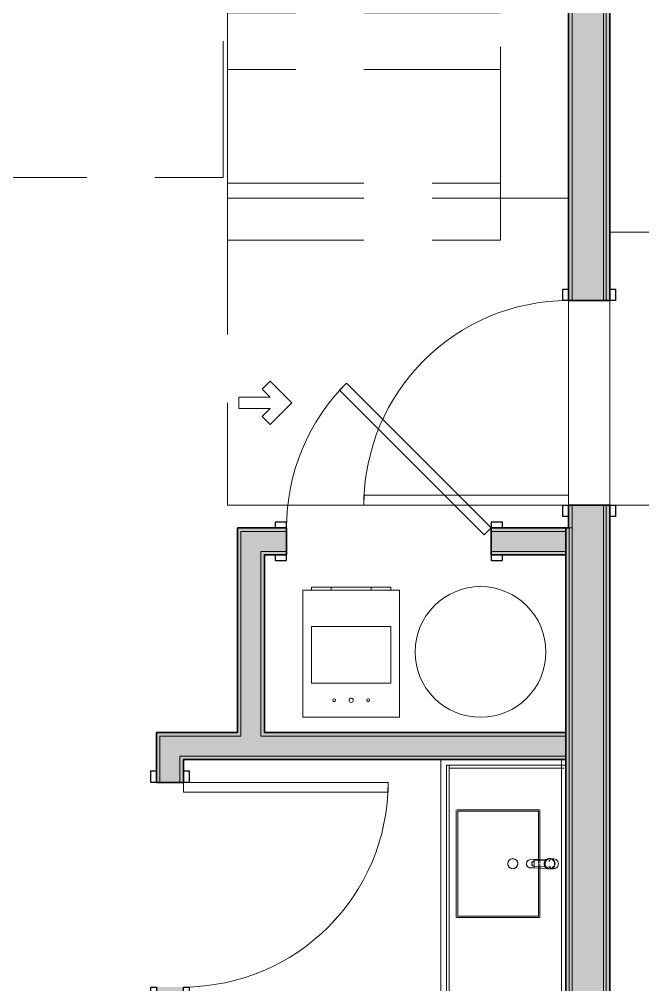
# Model space of a CAD drawing. Header units: inches. Extents: x 6 to 8416, y -388 to 6104.
# Drawn here: x 5351.5 to 5461.2, y 1171.3 to 1341.2 of the extents above; entities that cross this region are included whole.
import ezdxf

# ---------------------------------------------------------------- set-up
doc = ezdxf.new("R2010")
doc.units = ezdxf.units.IN
doc.header["$MEASUREMENT"] = 0
doc.linetypes.add('Hidden 1_16_', pattern=[36, 24, -12])
for name, color, linetype, lineweight in [('A-DOOR', 31, 'Continuous', 18), ('A-DOOR-FRAM', 31, 'Continuous', 25), ('A-GENM', 13, 'Continuous', 18), ('A-ROOM', 32, 'Continuous', 13), ('A-WALL', 113, 'Continuous', 25), ('A-WALL-PATT', 111, 'Continuous', 35), ('I-WALL', 2, 'Continuous', 25), ('M-EQPM', 50, 'Continuous', 18), ('P-SANR-FIXT', 6, 'Continuous', 18)]:
    doc.layers.add(name, color=color, linetype=linetype, lineweight=lineweight)

# ---------------------------------------------------------------- blocks, each defined once
blk = doc.blocks.new('Single-Flush-ICC ADA-AM - 36_ x 84_-20  - _U-E _ UNIT ENTRY_-13872564-LEVEL 3 - PLAN Copy 1 Copy 1')
at = {"layer": 'A-DOOR'}
for p, q in [((16.25, -3.63), (18, -3.63)), ((16.25, -3.63), (16.25, -39.63)), ((18, -3.63), (18, -39.63)), ((16.25, -39.63), (18, -39.63))]:
    blk.add_line(p, q, dxfattribs=at)
at = {"layer": 'A-DOOR', "lineweight": 9}
blk.add_arc((18, -3.63), 36, 180, 270, dxfattribs=at)
at = {"layer": 'A-DOOR-FRAM'}
for p, q in [((-20, 3.63), (-20, 4.63)), ((-20, 4.63), (-18, 4.63)), ((-18, 3.63), (-20, 3.63)), ((-18, 4.63), (-18, 3.63)), ((18, 3.63), (18, 4.63)), ((18, 4.63), (20, 4.63)), ((20, 3.63), (18, 3.63)), ((20, 4.63), (20, 3.63)), ((-20, -3.63), (-18, -3.63)), ((-20, -4.62), (-20, -3.63)), ((-18, -4.62), (-20, -4.62)), ((-18, -3.63), (-18, -4.62)), ((18, -3.63), (20, -3.63)), ((18, -4.62), (18, -3.63)), ((20, -4.62), (18, -4.62)), ((20, -3.63), (20, -4.62))]:
    blk.add_line(p, q, dxfattribs=at)
blk = doc.blocks.new('GM Door Pull Clearance-ICC ADA-AM - GM Door Pull Clearance-ICC ADA-AM-13872566-LEVEL 3 - PLAN Copy 1 Copy 1')
at = {"layer": 'A-GENM', "linetype": 'Hidden 1_16_', "lineweight": 9}
for p, q in [((-36, -3.62), (-36, -63.62)), ((18, -3.62), (-18, -3.62)), ((18, -63.62), (18, -4.62)), ((-3.83, -56.12), (0, -52.3)), ((3.83, -56.12), (0, -52.3)), ((-2.41, -57.54), (-3.83, -56.12)), ((-1, -56.12), (-2.41, -57.54)), ((-1, -61.62), (-1, -56.12)), ((1, -56.12), (2.41, -57.54)), ((1, -61.62), (1, -56.12)), ((2.41, -57.54), (3.83, -56.12)), ((-1, -61.62), (1, -61.62)), ((-36, -63.62), (18, -63.62))]:
    blk.add_line(p, q, dxfattribs=at)
blk = doc.blocks.new('GM Door Push Clearance-ICC ADA-AM - GM Door Push Clearance-ICC ADA-AM-13872567-LEVEL 3 - PLAN Copy 1 Copy 1')
at = {"layer": 'A-GENM', "linetype": 'Hidden 1_16_', "lineweight": 9}
for p, q in [((-30, 51.63), (-30, 3.63)), ((18, 51.63), (-30, 51.63)), ((18, 4.62), (18, 51.63)), ((1, 49.62), (-1, 49.62)), ((-1, 49.62), (-1, 44.12)), ((1, 49.62), (1, 44.12)), ((-2.41, 45.54), (-3.83, 44.12)), ((-1, 44.12), (-2.41, 45.54)), ((1, 44.12), (2.41, 45.54)), ((2.41, 45.54), (3.83, 44.12)), ((-3.83, 44.12), (0, 40.3)), ((3.83, 44.12), (0, 40.3)), ((-18, 3.63), (18, 3.63))]:
    blk.add_line(p, q, dxfattribs=at)
blk = doc.blocks.new('GM BA Vanity-Double - Counter w Apron-ICC ADA-AM - Type B Opt_ B - Variable-5956806-LEVEL 3 - PLAN Copy 1 Copy 1')
at = {"layer": 'A-GENM'}
for p, q in [((-18.87, 22), (-19.62, 22)), ((-19.62, 22), (-19.62, 0)), ((-19.62, 0.75), (-19.62, 22)), ((-19.62, 22), (-18.87, 22)), ((-18.87, 22), (-19.62, 22)), ((-19.62, 22), (-19.62, 0.75)), ((-19.62, 0.75), (-19.62, 22)), ((-19.62, 22), (-18.87, 22)), ((-19.25, 21), (-19.62, 21)), ((-19.62, 21), (-19.25, 21)), ((-19.62, 20.5), (-19.62, 21)), ((-19.62, 20.5), (-19.62, 21)), ((-18.87, 20.5), (-19.62, 20.5)), ((-19.62, 20.5), (-18.87, 20.5)), ((-18.87, 21), (-19.1, 21)), ((-19.1, 21), (-18.87, 21)), ((-18.87, 0), (-18.87, 22)), ((-18.87, 22), (-18.87, 0.75)), ((53.62, 22), (-18.87, 22)), ((-18.87, 22), (53.62, 22)), ((52.62, 21), (-18.87, 21)), ((-18.87, 21), (52.62, 21)), ((39.8, 20.5), (-18.83, 20.5)), ((-18.83, 20.5), (39.8, 20.5)), ((52.62, 20.5), (39.86, 20.5)), ((39.86, 20.5), (52.12, 20.5)), ((52.12, 0.79), (52.12, 20.5)), ((52.12, 20.5), (52.12, 0.79)), ((52.62, 20.5), (52.12, 20.5)), ((52.62, 20.5), (52.12, 20.5)), ((52.12, 20.5), (52.62, 20.5)), ((52.62, 21), (52.62, 20.5)), ((52.62, 20.5), (52.62, 21)), ((52.62, 0.75), (52.62, 20.5)), ((52.62, 20.5), (52.62, 0.75)), ((53.62, 0.75), (53.62, 22)), ((53.62, 22), (53.62, 0.75)), ((-10.53, 4.81), (-10.53, 19)), ((-10.53, 19), (7.91, 19)), ((7.91, 19), (-10.53, 19)), ((-10.53, 19), (-10.53, 4.81)), ((7.91, 19), (7.91, 4.81)), ((7.91, 4.81), (7.91, 19)), ((26.09, 4.81), (26.09, 19)), ((26.09, 19), (44.53, 19)), ((44.53, 19), (26.09, 19)), ((26.09, 19), (26.09, 4.81)), ((44.53, 19), (44.53, 4.81)), ((44.53, 4.81), (44.53, 19)), ((-2.07, 4.81), (-10.53, 4.81)), ((-10.53, 4.81), (-2.07, 4.81)), ((-1.84, 4.81), (-2.07, 4.81)), ((-2.07, 4.81), (-1.84, 4.81)), ((-1.43, 4.81), (-1.84, 4.81)), ((-1.84, 4.81), (-1.43, 4.81)), ((-0.81, 4.81), (-1.28, 4.81)), ((-1.28, 4.81), (-0.81, 4.81)), ((-0.56, 4.81), (-0.81, 4.81)), ((-0.81, 4.81), (-0.56, 4.81)), ((7.91, 4.81), (-0.56, 4.81)), ((-0.56, 4.81), (7.91, 4.81)), ((34.56, 4.81), (26.09, 4.81)), ((26.09, 4.81), (34.56, 4.81)), ((34.79, 4.81), (34.56, 4.81)), ((34.56, 4.81), (34.79, 4.81)), ((35.2, 4.81), (34.79, 4.81)), ((34.79, 4.81), (35.2, 4.81)), ((35.81, 4.81), (35.34, 4.81)), ((35.34, 4.81), (35.81, 4.81)), ((36.07, 4.81), (35.81, 4.81)), ((35.81, 4.81), (36.07, 4.81)), ((44.53, 4.81), (36.07, 4.81)), ((36.07, 4.81), (44.53, 4.81)), ((-19.62, 0), (-19.62, 0.75)), ((53.62, 0.75), (-19.62, 0.75)), ((-19.62, 0.75), (-19.62, 0)), ((-19.62, 0), (-19.62, 0.75)), ((-19.62, 0.75), (-18.87, 0.75)), ((-19.62, 0.75), (-19.62, 0)), ((-19.62, 0), (-19.62, 0.75)), ((-18.87, 0), (-19.62, 0)), ((-18.87, 0.75), (-18.87, 0)), ((-18.87, 0.75), (53.62, 0.75)), ((53.62, 0), (-18.87, 0)), ((52.12, 0.26), (52.12, 0.75)), ((52.12, 0.75), (52.12, 0.26)), ((52.12, 0), (52.62, 0)), ((52.62, 0), (52.12, 0)), ((52.62, 0.17), (52.62, 0.75)), ((52.62, 0.75), (52.62, 0.17)), ((53.62, 0), (53.62, 0.75)), ((53.62, 0.75), (53.62, 0)), ((53.62, 0), (53.62, 0.75)), ((53.62, 0.75), (53.62, 0))]:
    blk.add_line(p, q, dxfattribs=at)
blk = doc.blocks.new('z Nested-Lav Basin-Rectangular - Rectangular-V219-LEVEL 3 - PLAN Copy 1 Copy 1')
at = {"layer": 'P-SANR-FIXT', "lineweight": 9}
for p, q in [((-9.47, 7.3), (9.47, 7.3)), ((-9.47, 7.3), (-9.47, -7.39)), ((-9.22, -7.14), (-9.22, 7.05)), ((-9.22, 7.05), (9.22, 7.05)), ((-9.22, 7.05), (-8.99, 7.05)), ((4, 7.05), (5.75, 7.05)), ((9.22, 7.05), (9.22, -7.14)), ((9.47, -7.27), (9.47, 7.13)), ((-0.76, -7.39), (-9.47, -7.39)), ((-0.75, -7.14), (-9.22, -7.14)), ((-0.77, -7.39), (-0.54, -7.39)), ((-0.53, -7.14), (-0.76, -7.14)), ((-0.53, -7.39), (-0.76, -7.39)), ((-0.53, -7.14), (-0.75, -7.14)), ((-0.54, -7.39), (-0.07, -7.39)), ((-0.11, -7.14), (-0.53, -7.14)), ((-0.11, -7.14), (-0.53, -7.14)), ((-0.07, -7.39), (-0.53, -7.39)), ((0.5, -7.14), (0.03, -7.14)), ((0.5, -7.14), (0.03, -7.14)), ((0.03, -7.39), (0.51, -7.39)), ((0.51, -7.39), (0.03, -7.39)), ((0.75, -7.14), (0.5, -7.14)), ((0.76, -7.14), (0.5, -7.14)), ((0.51, -7.39), (0.77, -7.39)), ((0.76, -7.39), (0.51, -7.39)), ((9.22, -7.14), (0.75, -7.14)), ((9.47, -7.39), (0.76, -7.39)), ((5.75, -7.14), (4, -7.14)), ((7.21, -7.14), (5.75, -7.14))]:
    blk.add_line(p, q, dxfattribs=at)
at = {"layer": 'P-SANR-FIXT', "lineweight": 9, "flags": 128}
for points in [[(2.11, 7.3), (0, 7.3), (-2.11, 7.3), (-4.11, 7.3), (-5.9, 7.3), (-7.4, 7.3), (-8.53, 7.3), (-9.23, 7.3), (-9.47, 7.3)], [(-8.99, 7.05), (-8.31, 7.05), (-7.21, 7.05), (-5.75, 7.05)], [(-5.75, 7.05), (-4, 7.05), (-2.05, 7.05), (0, 7.05), (2.05, 7.05), (4, 7.05)], [(7.4, 7.3), (5.9, 7.3), (4.11, 7.3), (2.11, 7.3)], [(5.75, 7.05), (7.21, 7.05), (8.31, 7.05), (8.99, 7.05), (9.22, 7.05)], [(9.47, 7.3), (9.23, 7.3), (8.53, 7.3), (7.4, 7.3)], [(-9.47, -7.39), (-9.23, -7.39), (-8.53, -7.39), (-7.4, -7.39), (-5.9, -7.39), (-4.11, -7.39)], [(-7.21, -7.14), (-8.31, -7.14), (-8.99, -7.14), (-9.22, -7.14)], [(-0.76, -7.14), (-2.05, -7.14), (-4, -7.14), (-5.75, -7.14), (-7.21, -7.14)], [(-4.11, -7.39), (-2.11, -7.39), (-0.77, -7.39)], [(4, -7.14), (2.05, -7.14), (0.76, -7.14)], [(0.77, -7.39), (2.11, -7.39), (4.11, -7.39), (5.9, -7.39), (7.4, -7.39), (8.53, -7.39), (9.23, -7.39), (9.47, -7.39)], [(9.22, -7.14), (8.99, -7.14), (8.31, -7.14), (7.21, -7.14)]]:
    blk.add_lwpolyline(points, dxfattribs=at)
at = {"layer": 'P-SANR-FIXT'}
blk.add_circle((0, -2.64), 0.875, dxfattribs=at)
at = {"layer": 'P-SANR-FIXT', "lineweight": 9}
for points in [[(-0.88, -2.64), (-0.88, -2.53), (-0.84, -2.33), (-0.68, -2.06), (-0.45, -1.86), (-0.15, -1.76), (0.16, -1.76), (0.45, -1.86), (0.68, -2.06), (0.84, -2.33), (0.87, -2.53), (0.87, -2.64)], [(-0.82, -2.34), (-0.86, -2.43), (-0.88, -2.53), (-0.88, -2.64)], [(0.87, -2.64), (0.87, -2.74), (0.84, -2.94), (0.68, -3.21), (0.45, -3.41), (0.16, -3.52), (-0.15, -3.52), (-0.45, -3.41), (-0.68, -3.21), (-0.84, -2.94), (-0.88, -2.74), (-0.88, -2.64)], [(-0.88, -2.64), (-0.88, -2.74), (-0.86, -2.84), (-0.82, -2.94)], [(-0.67, -2.07), (-0.74, -2.15), (-0.79, -2.24), (-0.82, -2.34)], [(-0.82, -2.94), (-0.79, -3.03), (-0.74, -3.12), (-0.67, -3.2)], [(-0.44, -1.88), (-0.53, -1.93), (-0.6, -2), (-0.67, -2.07)], [(-0.67, -3.2), (-0.6, -3.28), (-0.53, -3.34), (-0.44, -3.39)], [(-0.15, -1.77), (-0.25, -1.79), (-0.35, -1.83), (-0.44, -1.88)], [(-0.44, -3.39), (-0.35, -3.45), (-0.25, -3.48), (-0.15, -3.5)], [(0.15, -1.77), (0.05, -1.76), (-0.05, -1.76), (-0.15, -1.77)], [(0.44, -1.88), (0.35, -1.83), (0.25, -1.79), (0.15, -1.77)], [(0.15, -3.5), (0.25, -3.48), (0.35, -3.45), (0.44, -3.39)], [(0.67, -2.07), (0.61, -2), (0.53, -1.93), (0.44, -1.88)], [(0.44, -3.39), (0.53, -3.34), (0.61, -3.28), (0.67, -3.2)], [(0.82, -2.34), (0.79, -2.24), (0.74, -2.15), (0.67, -2.07)], [(0.67, -3.2), (0.74, -3.12), (0.79, -3.03), (0.82, -2.94)], [(0.87, -2.64), (0.87, -2.53), (0.86, -2.43), (0.82, -2.34)], [(0.82, -2.94), (0.86, -2.84), (0.87, -2.74), (0.87, -2.64)], [(-0.15, -3.5), (-0.05, -3.52), (0.05, -3.52), (0.15, -3.5)]]:
    blk.add_open_spline(points, degree=3, dxfattribs=at)
blk = doc.blocks.new('z Nested-Faucet-BA-Sngl Handle - Faucet-V220-LEVEL 3 - PLAN Copy 1 Copy 1')
at = {"layer": 'P-SANR-FIXT'}
for p, q in [((-0.7, 2.58), (-0.82, -0.81)), ((-0.82, -0.81), (-0.73, 1.77)), ((-0.73, 1.77), (-0.7, 2.58)), ((0.73, 1.77), (-0.73, 1.77)), ((-0.7, 2.58), (-0.63, 2.74)), ((-0.63, 2.74), (-0.53, 2.87)), ((0.53, 2.88), (0.63, 2.75)), ((0.63, 2.75), (0.7, 2.59)), ((0.81, -0.59), (0.7, 2.59)), ((0.7, 2.59), (0.73, 1.77)), ((0.73, 1.77), (0.81, -0.59)), ((-0.5, 1.66), (-0.57, -0.13)), ((-0.57, -0.09), (-0.5, 1.66)), ((0.54, -0.12), (0.48, 1.66)), ((0.48, 1.66), (0.54, -0.08)), ((-0.91, -0.81), (-0.91, -0.85)), ((-0.9, -0.91), (-0.9, -1.06)), ((-0.9, -0.99), (-0.9, -1.06)), ((-0.9, -1.06), (-0.89, -1.2)), ((-0.88, -1.07), (-0.88, -1.63)), ((-0.84, -1.06), (-0.84, -1.15)), ((-0.83, -1.06), (-0.84, -1.06)), ((-0.84, -1.06), (-0.83, -1.06)), ((-0.84, -1.15), (-0.84, -1.3)), ((-0.57, -1.15), (-0.77, -1.15)), ((-0.73, -1.57), (-0.59, -1.72)), ((-0.58, -0.97), (-0.72, -1.13)), ((-0.41, -0.84), (-0.58, -0.97)), ((-0.57, -0.13), (-0.57, -0.09)), ((-0.12, -0.02), (-0.12, -0.06)), ((-0.11, -0.02), (-0.12, -0.02)), ((-0.11, -0.02), (-0.12, -0.02)), ((-0.1, -0.02), (-0.11, -0.02)), ((-0.1, -0.02), (-0.11, -0.02)), ((-0.08, -0.02), (-0.1, -0.02)), ((-0.08, -0.02), (-0.1, -0.02)), ((-0.06, -0.02), (-0.08, -0.02)), ((-0.06, -0.02), (-0.08, -0.02)), ((-0.03, -0.02), (-0.06, -0.02)), ((-0.03, -0.02), (-0.06, -0.02)), ((0, -0.02), (-0.03, -0.02)), ((0, -0.02), (-0.03, -0.02)), ((0.03, -0.02), (0, -0.02)), ((0.03, -0.02), (0, -0.02)), ((0.06, -0.02), (0.03, -0.02)), ((0.06, -0.02), (0.03, -0.02)), ((0.08, -0.02), (0.06, -0.02)), ((0.08, -0.02), (0.06, -0.02)), ((0.1, -0.02), (0.08, -0.02)), ((0.1, -0.02), (0.08, -0.02)), ((0.11, -0.02), (0.1, -0.02)), ((0.11, -0.02), (0.1, -0.02)), ((0.12, -0.02), (0.11, -0.02)), ((0.12, -0.02), (0.11, -0.02)), ((0.12, -0.06), (0.12, -0.02)), ((0.58, -0.97), (0.41, -0.84)), ((0.54, -0.12), (0.54, -0.08)), ((0.72, -1.13), (0.58, -0.97)), ((0.61, -0.27), (0.61, -0.23)), ((0.83, -1.21), (0.83, -1.03)), ((0.83, -1.15), (0.84, -1.23)), ((0.85, -1.23), (0.84, -1.23)), ((0.84, -1.23), (0.85, -1.23)), ((0.85, -1.3), (0.85, -1.23)), ((0.85, -1.23), (0.85, -1.3)), ((0.88, -1.63), (0.88, -1.07)), ((0.89, -0.97), (0.89, -0.93)), ((0.89, -1.2), (0.9, -1.06)), ((0.9, -1.06), (0.9, -0.91)), ((0.9, -1.06), (0.9, -0.99))]:
    blk.add_line(p, q, dxfattribs=at)
at = {"layer": 'P-SANR-FIXT', "flags": 128}
for points in [[(0.7, 2.59), (0.62, 2.76), (0.5, 2.9), (0.35, 3.01), (0.18, 3.08), (0, 3.1), (-0.19, 3.08), (-0.36, 3.01), (-0.51, 2.9), (-0.62, 2.75), (-0.7, 2.58)], [(-0.53, 2.87), (-0.4, 2.98), (-0.25, 3.06), (-0.09, 3.1), (0.08, 3.1), (0.25, 3.06), (0.4, 2.99), (0.53, 2.88)], [(0, -1.84), (-0.22, -1.82), (-0.42, -1.74), (-0.6, -1.61), (-0.75, -1.44), (-0.85, -1.24), (-0.9, -1.02), (-0.9, -0.79), (-0.84, -0.57), (-0.74, -0.38)], [(-0.89, -1.2), (-0.83, -1.39), (-0.73, -1.57)], [(-0.83, -1.34), (-0.87, -1.52), (-0.87, -1.73), (-0.82, -1.94), (-0.72, -2.13), (-0.58, -2.29), (-0.41, -2.41), (-0.21, -2.49), (0, -2.51)], [(-0.74, -0.38), (-0.38, -0.24), (0, -0.19)], [(0, -0.19), (0.38, -0.24), (0.74, -0.38)], [(0.74, -0.38), (0.84, -0.57), (0.9, -0.79), (0.9, -1.02), (0.85, -1.24), (0.75, -1.44), (0.6, -1.61), (0.42, -1.74), (0.22, -1.82), (0, -1.84)], [(0, -1.93), (0.21, -1.9), (0.41, -1.83), (0.59, -1.72), (0.73, -1.57), (0.83, -1.39), (0.89, -1.2)], [(0, -2.51), (0.21, -2.49), (0.41, -2.41), (0.58, -2.29), (0.72, -2.13), (0.82, -1.94), (0.87, -1.73), (0.87, -1.52), (0.83, -1.34)], [(-0.59, -1.72), (-0.41, -1.83), (-0.21, -1.9), (0, -1.93)]]:
    blk.add_lwpolyline(points, dxfattribs=at)
at = {"layer": 'P-SANR-FIXT'}
for centre, major_axis, ratio, start_param, end_param in [((-0.01, 1.69), (0.488, 0), 0.981627, 0.034194, 3.105026), ((-0.01, 1.65), (0.488, 0), 0.981627, 0.034194, 3.105026), ((0, -0.89), (0.904, 0), 0.992546, 1.570796, 2.050618), ((0, -0.89), (0.904, 0), 0.992546, 1.090975, 1.570796), ((0.25, -0.81), (1.17, 0), 0.981627, 3.104199, 3.319048), ((0.25, -0.85), (1.17, 0), 0.981627, 3.104199, 3.617494), ((-0.32, -0.79), (0.591, 0), 0.981627, 2.568497, 3.104199), ((-0.32, -0.83), (0.591, 0), 0.981627, 2.568497, 3.104199), ((0, -1.06), (0.904, 0), 0.992546, 2.567292, 3.065539), ((0, -1.07), (0.878, 0), 0.992546, 3.455752, 4.712389), ((0, -1.07), (0.878, 0), 0.992546, 3.455752, 4.712389), ((0.57, -1.39), (1.65, 0), 0.981627, 2.4228, 2.568497), ((0.57, -1.35), (1.65, 0), 0.981627, 2.495649, 2.568497), ((0, -1.07), (0.878, 0), 0.992546, 2.207473, 2.732128), ((0, -1.07), (0.878, 0), 0.992546, 2.207473, 2.732128), ((0.01, -0.97), (0.888, 0), 0.981627, 3.617494, 5.349276), ((0.57, -1.35), (1.65, 0), 0.981627, 2.4228, 2.495649), ((0, -0.89), (0.904, 0), 0.992546, 2.103114, 2.530439), ((0, -1.06), (0.904, 0), 0.992546, 2.222877, 2.532851), ((-1.05, 0.04), (0.5, 0), 0.981627, 5.564393, 6.024593), ((-1.05, 0), (0.5, 0), 0.981627, 5.564393, 5.880213), ((0.01, -0.93), (0.888, 0), 0.981627, 3.864891, 4.112289), ((-1.05, 0), (0.5, 0), 0.981627, 5.880213, 6.024593), ((0, -1.07), (0.878, 0), 0.992546, 1.580388, 1.97866), ((0, -1.07), (0.878, 0), 0.992546, 1.580388, 1.97866), ((0, -1.06), (-0.904, 0), 0.992546, 4.712389, 4.982668), ((0, -1.06), (0.904, 0), 0.992546, 1.297215, 1.570796), ((0, -1.07), (0.878, 0), 0.992546, 4.712389, 5.969026), ((0, -1.07), (-0.878, 0), 0.992546, 1.570796, 2.827433), ((0, -1.07), (0.878, 0), 0.992546, 1.261267, 1.561205), ((0, -1.07), (0.878, 0), 0.992546, 1.261267, 1.561205), ((0, -1.06), (0.904, 0), 0.992546, 0.574301, 1.072549), ((0, -0.89), (0.904, 0), 0.992546, 0.611154, 1.048209), ((0, -1.07), (0.878, 0), 0.992546, 0.314159, 0.942478), ((0, -1.07), (0.878, 0), 0.992546, 0.314159, 0.942478), ((0.01, -0.98), (0.879, 0), 0.981627, 5.349276, 6.241172), ((0.01, -0.94), (0.879, 0), 0.981627, 5.349276, 5.57225), ((1.19, 0.13), (0.689, 0), 0.981627, 3.457004, 3.698846), ((1.19, 0.09), (0.689, 0), 0.981627, 3.457004, 3.574523), ((1.19, 0.09), (0.689, 0), 0.981627, 3.574523, 3.698846), ((0.06, -0.82), (0.817, 0), 0.981627, 0.649221, 0.830651), ((0.06, -0.86), (0.817, 0), 0.981627, 0.28636, 0.830651), ((0.01, -0.94), (0.879, 0), 0.981627, 5.57225, 5.795224), ((0.06, -0.82), (0.817, 0), 0.981627, 0.46779, 0.649221), ((0, -1.06), (0.904, 0), 0.992546, 0.29608, 0.522446), ((0.06, -0.82), (0.817, 0), 0.981627, 0.28636, 0.46779), ((-0.31, -0.93), (1.2, 0), 0.981627, 0.122173, 0.28636), ((-0.31, -0.97), (1.2, 0), 0.981627, 6.241172, 6.569545), ((0, -1.07), (0.878, 0), 0.992546, 6.116775, 6.335526), ((-0.31, -0.93), (1.2, 0), 0.981627, 0, 0.122173), ((-0.31, -0.93), (-1.2, 0), 0.981627, 3.099579, 3.141593)]:
    blk.add_ellipse(centre, major_axis=major_axis, ratio=ratio, start_param=start_param, end_param=end_param, dxfattribs=at)
for points in [[(-0.11, -0.05), (-0.11, -0.05), (-0.11, -0.05), (-0.11, -0.06), (-0.12, -0.06)], [(-0.12, -0.06), (-0.12, -0.06), (-0.12, -0.06), (-0.12, -0.06)], [(-0.12, -0.06), (-0.11, -0.06), (-0.11, -0.06), (-0.11, -0.06)], [(-0.12, -0.06), (-0.12, -0.06), (-0.12, -0.06), (-0.12, -0.06)], [(-0.09, -0.05), (-0.1, -0.05), (-0.1, -0.05), (-0.11, -0.05)], [(-0.11, -0.06), (-0.1, -0.07), (-0.1, -0.07), (-0.09, -0.07)], [(-0.07, -0.04), (-0.08, -0.05), (-0.09, -0.05), (-0.09, -0.05)], [(-0.09, -0.07), (-0.09, -0.07), (-0.08, -0.07), (-0.07, -0.07)], [(-0.05, -0.04), (-0.06, -0.04), (-0.07, -0.04), (-0.07, -0.04)], [(-0.07, -0.07), (-0.07, -0.07), (-0.06, -0.07), (-0.05, -0.07)], [(-0.03, -0.04), (-0.04, -0.04), (-0.04, -0.04), (-0.05, -0.04)], [(-0.05, -0.07), (-0.05, -0.07), (-0.04, -0.07), (-0.03, -0.07), (-0.03, -0.07)], [(0, -0.04), (-0.01, -0.04), (-0.02, -0.04), (-0.03, -0.04)], [(-0.03, -0.07), (-0.02, -0.07), (-0.01, -0.07), (0, -0.07)], [(0.03, -0.04), (0.02, -0.04), (0.01, -0.04), (0, -0.04)], [(0, -0.07), (0.01, -0.07), (0.02, -0.07), (0.03, -0.07)], [(0.05, -0.04), (0.05, -0.04), (0.04, -0.04), (0.03, -0.04), (0.03, -0.04)], [(0.03, -0.07), (0.04, -0.07), (0.04, -0.07), (0.05, -0.07)], [(0.07, -0.04), (0.07, -0.04), (0.06, -0.04), (0.05, -0.04)], [(0.05, -0.07), (0.06, -0.07), (0.07, -0.07), (0.07, -0.07)], [(0.09, -0.05), (0.09, -0.05), (0.08, -0.05), (0.07, -0.04)], [(0.07, -0.07), (0.08, -0.07), (0.09, -0.07), (0.09, -0.07)], [(0.11, -0.05), (0.1, -0.05), (0.1, -0.05), (0.09, -0.05)], [(0.09, -0.07), (0.1, -0.07), (0.1, -0.07), (0.11, -0.06)], [(0.12, -0.06), (0.11, -0.06), (0.11, -0.05), (0.11, -0.05)], [(0.11, -0.06), (0.11, -0.06), (0.11, -0.06), (0.11, -0.06), (0.12, -0.06)], [(0.12, -0.06), (0.12, -0.06), (0.12, -0.06), (0.12, -0.06)], [(0.12, -0.06), (0.12, -0.06), (0.12, -0.06), (0.12, -0.06)]]:
    blk.add_open_spline(points, degree=3, dxfattribs=at)
blk = doc.blocks.new('Unit-Single-Flush-ICC ADA-AM - 36_ x 84_-NR _U-BA _ BATH_-6493387-LEVEL 3 - PLAN Copy 1 Copy 1')
at = {"layer": 'A-DOOR'}
for p, q in [((16.25, -2.38), (18, -2.38)), ((16.25, -2.38), (16.25, -38.38)), ((18, -2.38), (18, -38.38)), ((16.25, -38.38), (18, -38.38))]:
    blk.add_line(p, q, dxfattribs=at)
at = {"layer": 'A-DOOR', "lineweight": 9}
blk.add_arc((18, -2.38), 36, 180, 270, dxfattribs=at)
at = {"layer": 'A-DOOR-FRAM'}
for p, q in [((-20, 2.38), (-20, 3.38)), ((-20, 3.38), (-18, 3.38)), ((-18, 2.38), (-20, 2.38)), ((-18, 3.38), (-18, 2.38)), ((18, 2.38), (18, 3.38)), ((18, 3.38), (20, 3.38)), ((20, 2.38), (18, 2.38)), ((20, 3.38), (20, 2.38)), ((-20, -2.38), (-18, -2.38)), ((-20, -3.37), (-20, -2.38)), ((-18, -3.37), (-20, -3.37)), ((-18, -2.38), (-18, -3.37)), ((18, -2.38), (20, -2.38)), ((18, -3.37), (18, -2.38)), ((20, -3.37), (18, -3.37)), ((20, -2.38), (20, -3.37))]:
    blk.add_line(p, q, dxfattribs=at)
at = {"layer": 'A-DOOR-FRAM', "lineweight": 18}
for p, q in [((-20, 3.38), (-18, 3.38)), ((-20, 3.38), (-20, 2.38)), ((-18, 2.38), (-20, 2.38)), ((-18, 3.38), (-18, 2.38)), ((18, 3.38), (20, 3.38)), ((18, 3.38), (18, 2.38)), ((20, 2.38), (18, 2.38)), ((20, 3.38), (20, 2.38)), ((-20, -3.37), (-20, -2.38)), ((-20, -2.38), (-18, -2.38)), ((-18, -3.37), (-20, -3.37)), ((-18, -3.37), (-18, -2.38)), ((18, -3.37), (18, -2.38)), ((18, -2.38), (20, -2.38)), ((20, -3.37), (18, -3.37)), ((20, -3.37), (20, -2.38))]:
    blk.add_line(p, q, dxfattribs=at)
blk = doc.blocks.new('z Nested-Clearance-Rectangle-AM - Clearance-2223516-LEVEL 3 - PLAN Copy 1 Copy 1')
at = {"layer": 'A-GENM', "linetype": 'Hidden 1_16_', "lineweight": 9}
for p, q in [((15, 48), (-15, 48)), ((-15, 48), (-15, 0)), ((15, 0), (15, 48)), ((-15, 0), (15, 0))]:
    blk.add_line(p, q, dxfattribs=at)
blk = doc.blocks.new('PL Water Heater-IL - 40 Gallon-2510271-LEVEL 3 - PLAN Copy 1 Copy 1')
at = {"layer": 'M-EQPM'}
blk.add_circle((0, 0), 11.5, dxfattribs=at)
blk = doc.blocks.new('ME Fan Coil Unit - Vertical - Stack-IL - 300 CFM-6038640-LEVEL 3 - PLAN Copy 1 Copy 1')
at = {"layer": 'A-GENM'}
for p, q in [((1.5, 0.5), (5, 0.5)), ((1.5, 0.5), (5, 0.5)), ((1.5, 0.5), (5, 0.5)), ((1.5, 0.5), (5, 0.5)), ((1.5, 0.5), (5, 0.5)), ((1.5, 0.5), (5, 0.5)), ((1.5, 0.5), (5, 0.5)), ((1.5, 0.5), (5, 0.5)), ((1.5, 0.5), (5, 0.5)), ((1.5, 0.5), (5, 0.5)), ((1.5, 0.5), (5, 0.5)), ((1.5, 0.5), (5, 0.5)), ((1.5, 0.5), (5, 0.5)), ((1.5, 0.5), (5, 0.5)), ((1.5, 0.5), (5, 0.5)), ((1.5, 0.5), (5, 0.5)), ((1.5, 0.5), (5, 0.5)), ((1.5, 0.5), (5, 0.5)), ((1.5, 0.5), (5, 0.5)), ((1.5, 0.5), (5, 0.5)), ((1.5, 0.5), (5, 0.5)), ((1.5, 0.5), (5, 0.5)), ((1.5, 0.5), (5, 0.5)), ((5, 0.5), (12, 0.5)), ((5, 0.5), (12, 0.5)), ((5, 0.5), (12, 0.5)), ((5, 0.5), (12, 0.5)), ((5, 0.5), (12, 0.5)), ((5, 0.5), (12, 0.5)), ((5, 0.5), (12, 0.5)), ((5, 0.5), (12, 0.5)), ((5, 0.5), (12, 0.5)), ((5, 0.5), (12, 0.5)), ((5, 0.5), (12, 0.5)), ((5, 0.5), (12, 0.5)), ((5, 0.5), (12, 0.5)), ((5, 0.5), (12, 0.5)), ((5, 0.5), (12, 0.5)), ((5, 0.5), (12, 0.5)), ((5, 0.5), (12, 0.5)), ((5, 0.5), (12, 0.5)), ((5, 0.5), (12, 0.5)), ((5, 0.5), (12, 0.5)), ((5, 0.5), (12, 0.5)), ((5, 0.5), (12, 0.5)), ((5, 0.5), (12, 0.5)), ((12, 0.5), (15.5, 0.5)), ((12, 0.5), (15.5, 0.5)), ((12, 0.5), (15.5, 0.5)), ((12, 0.5), (15.5, 0.5)), ((12, 0.5), (15.5, 0.5)), ((12, 0.5), (15.5, 0.5)), ((12, 0.5), (15.5, 0.5)), ((12, 0.5), (15.5, 0.5)), ((12, 0.5), (15.5, 0.5)), ((12, 0.5), (15.5, 0.5)), ((12, 0.5), (15.5, 0.5)), ((12, 0.5), (15.5, 0.5)), ((12, 0.5), (15.5, 0.5)), ((12, 0.5), (15.5, 0.5)), ((12, 0.5), (15.5, 0.5)), ((12, 0.5), (15.5, 0.5)), ((12, 0.5), (15.5, 0.5)), ((12, 0.5), (15.5, 0.5)), ((12, 0.5), (15.5, 0.5)), ((12, 0.5), (15.5, 0.5)), ((12, 0.5), (15.5, 0.5)), ((12, 0.5), (15.5, 0.5)), ((12, 0.5), (15.5, 0.5))]:
    blk.add_line(p, q, dxfattribs=at)
at = {"layer": 'M-EQPM'}
for p, q in [((17, 0), (0, 0)), ((0, 0), (0, -22.375)), ((0, -22.375), (0, 0)), ((0, 0), (1.5, 0)), ((15.5, 0.5), (1.5, 0.5)), ((1.5, 0.5), (15.5, 0.5)), ((1.5, 0.5), (1.5, 0)), ((1.5, 0.5), (1.5, 0)), ((5, 0.5), (1.5, 0.5)), ((1.5, 0.5), (5, 0.5)), ((1.5, 0.5), (1.5, 0)), ((1.5, 0.5), (1.5, 0)), ((1.5, 0), (5, 0)), ((1.5, 0), (15.5, 0)), ((15.5, 0), (1.5, 0)), ((5, 0), (1.5, 0)), ((1.5, 0), (5, 0)), ((12, 0.5), (5, 0.5)), ((5, 0.5), (12, 0.5)), ((5, 0.5), (5, 0)), ((5, 0.5), (5, 0)), ((12, 0.5), (5, 0.5)), ((5, 0.5), (12, 0.5)), ((5, 0), (12, 0)), ((5, 0), (12, 0)), ((12, 0), (5, 0)), ((12, 0), (5, 0)), ((5, 0), (12, 0)), ((12, 0), (12, 0.5)), ((12, 0.5), (12, 0)), ((15.5, 0.5), (12, 0.5)), ((12, 0.5), (15.5, 0.5)), ((12, 0), (15.5, 0)), ((15.5, 0), (12, 0)), ((12, 0), (15.5, 0)), ((15.5, 0), (15.5, 0.5)), ((15.5, 0.5), (15.5, 0)), ((15.5, 0), (15.5, 0.5)), ((15.5, 0.5), (15.5, 0)), ((15.5, 0), (17, 0)), ((17, -22.375), (17, 0)), ((17, 0), (17, -22.375)), ((1.5, -16.375), (1.5, -6.375)), ((1.5, -6.375), (15.5, -6.375)), ((15.5, -6.375), (1.5, -6.375)), ((1.5, -6.375), (1.5, -16.375)), ((15.5, -6.375), (15.5, -16.375)), ((15.5, -16.375), (15.5, -6.375)), ((15.5, -16.375), (1.5, -16.375)), ((1.5, -16.375), (15.5, -16.375)), ((0, -22.375), (17, -22.375)), ((17, -22.375), (0, -22.375))]:
    blk.add_line(p, q, dxfattribs=at)
for centre, radius, start, end in [((5.5, -19.375), 0.25, 0, 180), ((5.5, -19.375), 0.25, 0, 180), ((5.5, -19.375), 0.25, 180, 360), ((5.5, -19.375), 0.25, 180, 0), ((8.5, -19.375), 0.375, 120, 180), ((8.5, -19.375), 0.375, 120, 180), ((8.5, -19.375), 0.375, 180, 360), ((8.5, -19.375), 0.375, 180, 0), ((8.5, -19.375), 0.375, 105, 120), ((8.5, -19.375), 0.375, 105, 120), ((8.5, -19.375), 0.375, 0, 105), ((8.5, -19.375), 0.375, 0, 105), ((11.5, -19.375), 0.25, 0, 180), ((11.5, -19.375), 0.25, 0, 180), ((11.5, -19.375), 0.25, 180, 360), ((11.5, -19.375), 0.25, 180, 0)]:
    blk.add_arc(centre, radius, start, end, dxfattribs=at)
blk = doc.blocks.new('Unit-Single-Flush-ICC ADA-AM - 36_ x 84_-NR _U-M _ Maintenance_Utility Only_-6560986-LEVEL 3 - PLAN Copy 1 Copy 1')
at = {"layer": 'A-DOOR'}
for p, q in [((-8.69, 26.59), (-7.46, 27.83)), ((18, 2.37), (-7.46, 27.83)), ((16.76, 1.14), (-8.69, 26.59)), ((16.76, 1.14), (18, 2.37))]:
    blk.add_line(p, q, dxfattribs=at)
at = {"layer": 'A-DOOR', "lineweight": 9}
blk.add_arc((18, 2.37), 36, 135, 180, dxfattribs=at)
at = {"layer": 'A-DOOR-FRAM'}
for p, q in [((-18, 3.37), (-20, 3.37)), ((-20, 3.37), (-20, 2.37)), ((-20, 2.37), (-18, 2.37)), ((-18, 2.37), (-18, 3.37)), ((20, 3.37), (18, 3.37)), ((18, 3.37), (18, 2.37)), ((18, 2.37), (20, 2.37)), ((20, 2.37), (20, 3.37)), ((-18, -2.38), (-20, -2.38)), ((-20, -2.38), (-20, -3.38)), ((-20, -3.38), (-18, -3.38)), ((-18, -3.38), (-18, -2.38)), ((20, -2.38), (18, -2.38)), ((18, -2.38), (18, -3.38)), ((18, -3.38), (20, -3.38)), ((20, -3.38), (20, -2.38))]:
    blk.add_line(p, q, dxfattribs=at)
at = {"layer": 'A-DOOR-FRAM', "lineweight": 18}
for p, q in [((-18, 3.37), (-20, 3.37)), ((-20, 3.37), (-20, 2.37)), ((-20, 2.37), (-18, 2.37)), ((-18, 3.37), (-18, 2.37)), ((20, 3.37), (18, 3.37)), ((18, 3.37), (18, 2.37)), ((18, 2.37), (20, 2.37)), ((20, 3.37), (20, 2.37)), ((-20, -3.38), (-20, -2.38)), ((-18, -2.38), (-20, -2.38)), ((-20, -3.38), (-18, -3.38)), ((-18, -3.38), (-18, -2.38)), ((18, -3.38), (18, -2.38)), ((20, -2.38), (18, -2.38)), ((18, -3.38), (20, -3.38)), ((20, -3.38), (20, -2.38))]:
    blk.add_line(p, q, dxfattribs=at)

msp = doc.modelspace()

# ---------------------------------------------------------------- hatches: boundary and pattern name
at = {"layer": 'A-WALL-PATT'}
h = msp.add_hatch(color=10, dxfattribs=at)
h.paths.add_polyline_path([(5448.79033733, 1251.68577679), (5448.79033733, 1255.68577679), (5448.16533733, 1255.68577679), (5448.29033733, 1251.68577679)])
h.paths.add_polyline_path([(5448.16533733, 1291.68577679), (5448.79033733, 1291.68577679), (5448.79033733, 1375.93577679), (5448.16533733, 1375.93577679), (5448.16533733, 1354.56256081)])
at = {"layer": 'A-WALL-PATT', "lineweight": 25}
h = msp.add_hatch(color=10, dxfattribs=at)
h.paths.add_polyline_path([(5455.41533733, 1251.68577679), (5455.41533733, 1255.68577679), (5454.79033733, 1255.68577679), (5454.79033733, 1251.68577679)])
h.paths.add_polyline_path([(5454.79033733, 1291.68577679), (5455.41533733, 1291.68577679), (5455.41533733, 1375.31077679), (5454.79033733, 1375.31077679), (5454.79033733, 1354.56256081)])
at = {"layer": 'A-WALL-PATT', "transparency": 33554560}
msp.add_hatch(color=10, dxfattribs=at).paths.add_polyline_path([(5389.91533733, 1215.68577679), (5390.54033733, 1215.68577679), (5390.54033733, 1251.68577679), (5389.91533733, 1251.68577679), (5389.91533733, 1236.47206081)])
h = msp.add_hatch(color=10, dxfattribs=at)
h.paths.add_polyline_path([(5447.66533733, 1251.06077679), (5447.66533733, 1251.68577679), (5434.54033733, 1251.68577679), (5434.54033733, 1251.06077679)])
h.paths.add_polyline_path([(5398.54033733, 1251.06077679), (5398.54033733, 1251.68577679), (5390.54033733, 1251.68577679), (5390.54033733, 1251.06077679), (5394.66533733, 1251.06077679)])
at = {"layer": 'A-WALL-PATT'}
for points in [[(5448.29033733, 926.18577679), (5448.16533733, 1251.68577679), (5447.66533733, 1251.68577679), (5447.66533733, 926.18577679)], [(5448.29033733, 926.18577679), (5448.79033733, 926.18577679), (5448.79033733, 1251.68577679), (5448.29033733, 1251.68577679), (5448.29033733, 941.24581081)]]:
    msp.add_hatch(color=10, dxfattribs=at).paths.add_polyline_path(points)
at = {"layer": 'A-WALL-PATT', "lineweight": 25}
msp.add_hatch(color=10, dxfattribs=at).paths.add_polyline_path([(5454.79033733, 926.18577679), (5455.41533733, 926.18577679), (5455.41533733, 1251.68577679), (5454.79033733, 1251.68577679), (5454.79033733, 941.24581081)])
at = {"layer": 'A-WALL-PATT', "lineweight": 25, "transparency": 33554560}
for points in [[(5394.04033733, 1215.68577679), (5394.66533733, 1215.68577679), (5394.66533733, 1247.56077679), (5394.04033733, 1247.56077679), (5394.04033733, 1236.47206081)], [(5447.66533733, 1210.93577679), (5447.66533733, 1211.56077679), (5379.79033733, 1211.56077679), (5379.79033733, 1210.93577679), (5422.03553685, 1210.93577679)]]:
    msp.add_hatch(color=10, dxfattribs=at).paths.add_polyline_path(points)
h = msp.add_hatch(color=10, dxfattribs=at)
h.paths.add_polyline_path([(5447.66533733, 1246.93577679), (5447.66533733, 1247.56077679), (5434.54033733, 1247.56077679), (5434.54033733, 1246.93577679)])
h.paths.add_polyline_path([(5398.54033733, 1246.93577679), (5398.54033733, 1247.56077679), (5394.66533733, 1247.56077679), (5394.66533733, 1246.93577679)])
at = {"layer": 'A-WALL-PATT', "transparency": 33554560}
h = msp.add_hatch(color=10, dxfattribs=at)
h.paths.add_polyline_path([(5447.66533733, 1215.06077679), (5447.66533733, 1215.68577679), (5394.04033733, 1215.68577679), (5394.04033733, 1215.06077679), (5422.03553685, 1215.06077679)])
h.paths.add_polyline_path([(5390.54033733, 1215.06077679), (5390.54033733, 1215.68577679), (5375.66533733, 1215.68577679), (5375.66533733, 1215.06077679), (5388.29303685, 1215.06077679)])
h = msp.add_hatch(color=10, dxfattribs=at)
h.paths.add_polyline_path([(5375.66533733, 963.81077679), (5376.29033733, 963.81077679), (5376.29033733, 988.93577679), (5375.66533733, 988.93577679), (5375.66533733, 964.43577679)])
h.paths.add_polyline_path([(5376.29033733, 1024.93577679), (5376.29033733, 1170.93577679), (5375.66533733, 1170.93577679), (5375.66533733, 1024.93577679)])
h.paths.add_polyline_path([(5376.29033733, 1206.93577679), (5376.29033733, 1215.06077679), (5375.66533733, 1215.06077679), (5375.66533733, 1206.93577679)])
at = {"layer": 'A-WALL-PATT', "lineweight": 25, "transparency": 33554560}
h = msp.add_hatch(color=10, dxfattribs=at)
h.paths.add_polyline_path([(5380.41533733, 959.68577679), (5380.41533733, 988.93577679), (5379.79033733, 988.93577679), (5379.79033733, 959.68577679)])
h.paths.add_polyline_path([(5380.41533733, 1024.93577679), (5380.41533733, 1029.56077679), (5379.79033733, 1029.56077679), (5379.79033733, 1024.93577679)])
h.paths.add_polyline_path([(5380.41533733, 1033.06077679), (5380.41533733, 1133.56077679), (5379.79033733, 1133.56077679), (5379.79033733, 1033.06077679)])
h.paths.add_polyline_path([(5380.41533733, 1137.06077679), (5380.41533733, 1170.93577679), (5379.79033733, 1170.93577679), (5379.79033733, 1137.06077679)])
h.paths.add_polyline_path([(5379.79033733, 1206.93577679), (5380.41533733, 1206.93577679), (5380.41533733, 1210.93577679), (5379.79033733, 1210.93577679)])
at = {"layer": 'I-WALL'}
h = msp.add_hatch(color=10, dxfattribs=at)
h.paths.add_polyline_path([(5454.29033733, 1251.68577679), (5454.29033733, 1255.68577679), (5448.79033733, 1255.68577679), (5448.79033733, 1251.68577679)])
h.paths.add_polyline_path([(5454.29033733, 1291.68577679), (5454.29033733, 1377.06077679), (5448.79033733, 1377.06077679), (5448.79033733, 1291.68577679)])
h = msp.add_hatch(color=10, dxfattribs=at)
h.paths.add_polyline_path([(5454.79033733, 1251.68577679), (5454.79033733, 1255.68577679), (5454.29033733, 1255.68577679), (5454.29033733, 1251.68577679)])
h.paths.add_polyline_path([(5454.29033733, 1291.68577679), (5454.79033733, 1291.68577679), (5454.79033733, 1375.93577679), (5454.29033733, 1375.93577679), (5454.29033733, 1354.56256081)])
for points in [[(5448.79033733, 926.18577679), (5454.29033733, 926.18577679), (5454.29033733, 1251.68577679), (5448.79033733, 1251.68577679), (5448.79033733, 941.24581081)], [(5454.79033733, 926.18577679), (5454.79033733, 1251.68577679), (5454.29033733, 1251.68577679), (5454.29033733, 926.18577679)]]:
    msp.add_hatch(color=10, dxfattribs=at).paths.add_polyline_path(points)
at = {"layer": 'I-WALL', "transparency": 33554560}
for points in [[(5394.04033733, 1215.06077679), (5394.04033733, 1251.06077679), (5390.54033733, 1251.06077679), (5390.54033733, 1215.06077679)], [(5447.66533733, 1211.56077679), (5447.66533733, 1215.06077679), (5376.29033733, 1215.06077679), (5376.29033733, 1211.56077679), (5422.03553685, 1211.56077679)]]:
    msp.add_hatch(color=10, dxfattribs=at).paths.add_polyline_path(points)
h = msp.add_hatch(color=10, dxfattribs=at)
h.paths.add_polyline_path([(5447.66533733, 1247.56077679), (5447.66533733, 1251.06077679), (5434.54033733, 1251.06077679), (5434.54033733, 1247.56077679)])
h.paths.add_polyline_path([(5394.66533733, 1247.56077679), (5398.54033733, 1247.56077679), (5398.54033733, 1251.06077679), (5394.04033733, 1251.06077679), (5394.04033733, 1247.56077679)])
h = msp.add_hatch(color=10, dxfattribs=at)
h.paths.add_polyline_path([(5379.79033733, 960.31077679), (5379.79033733, 988.93577679), (5376.29033733, 988.93577679), (5376.29033733, 960.31077679)])
h.paths.add_polyline_path([(5379.79033733, 1024.93577679), (5379.79033733, 1170.93577679), (5376.29033733, 1170.93577679), (5376.29033733, 1024.93577679)])
h.paths.add_polyline_path([(5379.79033733, 1206.93577679), (5379.79033733, 1211.56077679), (5376.29033733, 1211.56077679), (5376.29033733, 1206.93577679)])

# ---------------------------------------------------------------- linework, layer by layer
at = {"layer": 'A-ROOM', "lineweight": 9, "flags": 128}
msp.add_lwpolyline([(5455.41533733, 1377.93577679), (5455.41533733, 1251.68577679), (5455.41533733, 928.64727679), (5455.41533733, 926.18577679), (5455.41533733, 918.56077679), (5455.41533733, 915.56077679), (5455.41533733, 886.68577679), (5455.41533733, 842.93577679), (5455.41533733, 499.68577679), (5455.41533733, 467.24858278), (5455.41533733, 467.18577679), (5455.41533733, 463.56077679), (5455.41533733, 330.93577679), (5363.97814332, 330.93577679), (5360.29033733, 330.93577679), (5014.66533733, 330.93577679), (4977.79033733, 330.93577679), (4977.79033733, 336.31077679), (4947.54033733, 336.31077679), (4848.04033733, 336.31077679), (4848.04033733, 269.18577679)], dxfattribs=at)
msp.add_lwpolyline([(5163.04033733, 1375.81077679), (5163.04033733, 924.18577679), (5290.91533733, 924.18577679), (5373.66533733, 924.18577679), (5373.66533733, 962.06077679), (5380.41533733, 962.06077679), (5380.41533733, 925.68577679), (5398.85428391, 925.68577679), (5398.91708991, 925.68577679), (5447.66533733, 925.68577679), (5447.66533733, 1251.68577679), (5448.16533733, 1251.68577679), (5448.16533733, 1375.31077679), (5184.79033733, 1375.31077679), (5184.79033733, 1375.81077679), (5183.57883733, 1375.81077679)], close=True, dxfattribs=at)
at = {"layer": 'A-WALL', "lineweight": 9}
for p, q in [((5454.29033733, 1452.93577679), (5454.29033733, 1291.68577679)), ((5448.79033733, 1377.06077679), (5448.79033733, 1291.68577679)), ((5454.79033733, 1375.93577679), (5454.79033733, 1291.68577679)), ((5448.79033733, 1255.68577679), (5448.79033733, 925.06077679)), ((5454.29033733, 1255.68577679), (5454.29033733, 918.56077679)), ((5454.79033733, 1255.68577679), (5454.79033733, 679.43577679)), ((5448.29033733, 1251.68577679), (5448.79033733, 1251.68577679)), ((5448.29033733, 1251.68577679), (5448.29033733, 925.06077679)), ((5390.54033733, 1251.06077679), (5390.54033733, 1215.06077679)), ((5390.54033733, 1251.06077679), (5398.54033733, 1251.06077679)), ((5447.66533733, 1251.06077679), (5434.54033733, 1251.06077679)), ((5394.04033733, 1247.56077679), (5394.04033733, 1215.06077679)), ((5398.54033733, 1247.56077679), (5394.04033733, 1247.56077679)), ((5447.66533733, 1247.56077679), (5434.54033733, 1247.56077679)), ((5376.29033733, 1206.93577679), (5376.29033733, 1215.06077679)), ((5390.54033733, 1215.06077679), (5376.29033733, 1215.06077679)), ((5447.66533733, 1215.06077679), (5394.04033733, 1215.06077679)), ((5379.79033733, 1211.56077679), (5379.79033733, 1206.93577679)), ((5447.66533733, 1211.56077679), (5379.79033733, 1211.56077679))]:
    msp.add_line(p, q, dxfattribs=at)
at = {"layer": 'I-WALL', "lineweight": 35}
for p, q in [((5448.16533733, 1375.31077679), (5448.16533733, 1291.68577679)), ((5455.41533733, 1291.68577679), (5455.41533733, 1375.31077679)), ((5448.16533733, 1291.68577679), (5455.41533733, 1291.68577679)), ((5455.41533733, 1255.68577679), (5448.16533733, 1255.68577679)), ((5448.16533733, 1255.68577679), (5448.16533733, 1251.68577679)), ((5455.41533733, 679.43577679), (5455.41533733, 1255.68577679)), ((5398.54033733, 1251.68577679), (5389.91533733, 1251.68577679)), ((5389.91533733, 1251.68577679), (5389.91533733, 1215.68577679)), ((5398.54033733, 1246.93577679), (5398.54033733, 1251.68577679)), ((5448.16533733, 1251.68577679), (5434.54033733, 1251.68577679)), ((5434.54033733, 1251.68577679), (5434.54033733, 1246.93577679)), ((5447.66533733, 1251.68577679), (5447.66533733, 925.68577679)), ((5394.66533733, 1215.68577679), (5394.66533733, 1246.93577679)), ((5394.66533733, 1246.93577679), (5398.54033733, 1246.93577679)), ((5434.54033733, 1246.93577679), (5447.66533733, 1246.93577679)), ((5389.91533733, 1215.68577679), (5375.66533733, 1215.68577679)), ((5375.66533733, 1215.68577679), (5375.66533733, 1206.93577679)), ((5447.66533733, 1215.68577679), (5394.66533733, 1215.68577679)), ((5380.41533733, 1206.93577679), (5380.41533733, 1210.93577679)), ((5380.41533733, 1210.93577679), (5447.66533733, 1210.93577679)), ((5375.66533733, 1206.93577679), (5380.41533733, 1206.93577679))]:
    msp.add_line(p, q, dxfattribs=at)

# ---------------------------------------------------------------- block references
at = {"layer": 'A-DOOR'}
for name, p, rotation in [('Single-Flush-ICC ADA-AM - 36_ x 84_-20  - _U-E _ UNIT ENTRY_-13872564-LEVEL 3 - PLAN Copy 1 Copy 1', (5451.79033733, 1273.68577679), 269.9999999999999), ('Unit-Single-Flush-ICC ADA-AM - 36_ x 84_-NR _U-BA _ BATH_-6493387-LEVEL 3 - PLAN Copy 1 Copy 1', (5378.04033733, 1188.93577679), 89.99999999999933)]:
    msp.add_blockref(name, p, dxfattribs=dict(at, rotation=rotation))
msp.add_blockref('Unit-Single-Flush-ICC ADA-AM - 36_ x 84_-NR _U-M _ Maintenance_Utility Only_-6560986-LEVEL 3 - PLAN Copy 1 Copy 1', (5416.54033733, 1249.31077679), dxfattribs=at)
at = {"layer": 'A-GENM', "linetype": 'Hidden 1_16_', "lineweight": 9}
for name, p, rotation in [('z Nested-Clearance-Rectangle-AM - Clearance-2223516-LEVEL 3 - PLAN Copy 1 Copy 1', (5387.41533733, 1328.31077679), 89.99999999999758), ('z Nested-Clearance-Rectangle-AM - Clearance-2223516-LEVEL 3 - PLAN Copy 1 Copy 1', (5436.16533733, 1327.31077679), 89.99999999999758), ('z Nested-Clearance-Rectangle-AM - Clearance-2223516-LEVEL 3 - PLAN Copy 1 Copy 1', (5436.16533733, 1317.31077679), 89.99999999999758), ('GM Door Pull Clearance-ICC ADA-AM - GM Door Pull Clearance-ICC ADA-AM-13872566-LEVEL 3 - PLAN Copy 1 Copy 1', (5451.79033733, 1273.68577679), 269.9999999999998), ('GM Door Push Clearance-ICC ADA-AM - GM Door Push Clearance-ICC ADA-AM-13872567-LEVEL 3 - PLAN Copy 1 Copy 1', (5451.79033733, 1273.68577679), 269.9999999999998)]:
    msp.add_blockref(name, p, dxfattribs=dict(at, rotation=rotation))
at = {"layer": 'A-GENM', "rotation": 89.99999999999967}
msp.add_blockref('GM BA Vanity-Double - Counter w Apron-ICC ADA-AM - Type B Opt_ B - Variable-5956806-LEVEL 3 - PLAN Copy 1 Copy 1', (5447.66533733, 1157.31077679), dxfattribs=at)
at = {"layer": 'M-EQPM'}
for name, p in [('PL Water Heater-IL - 40 Gallon-2510271-LEVEL 3 - PLAN Copy 1 Copy 1', (5432.67038234, 1229.87183034)), ('ME Fan Coil Unit - Vertical - Stack-IL - 300 CFM-6038640-LEVEL 3 - PLAN Copy 1 Copy 1', (5401.42038234, 1240.74683034))]:
    msp.add_blockref(name, p, dxfattribs=at)
at = {"layer": 'P-SANR-FIXT', "rotation": 89.99999999999967}
for name, p in [('z Nested-Lav Basin-Rectangular - Rectangular-V219-LEVEL 3 - PLAN Copy 1 Copy 1', (5435.71626445, 1192.62327679)), ('z Nested-Faucet-BA-Sngl Handle - Faucet-V220-LEVEL 3 - PLAN Copy 1 Copy 1', (5443.85283733, 1192.62327679))]:
    msp.add_blockref(name, p, dxfattribs=at)

doc.saveas('drawing.dxf')
